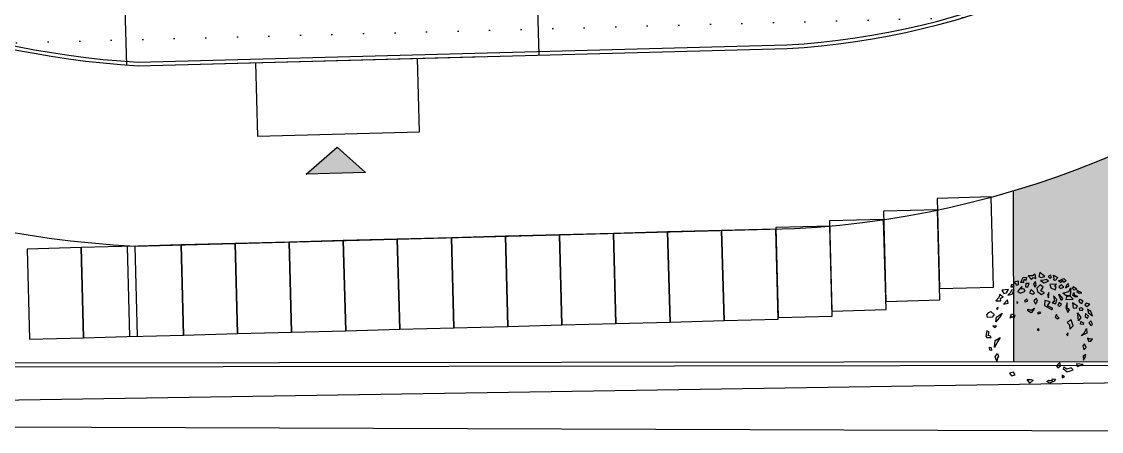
# Model space of a CAD drawing. Header units: inches. Extents: x 625 to 2719, y 1 to 1360.
# Drawn here: x 2124.4 to 2184.3, y 599.6 to 622.3 of the extents above; entities that cross this region are included whole.
import ezdxf

# ---------------------------------------------------------------- set-up
doc = ezdxf.new("R2010")
doc.units = ezdxf.units.IN
doc.header["$MEASUREMENT"] = 0
doc.layers.add('CAY', color=94, linetype='Continuous')
doc.layers.add('DIENHOA', color=3, linetype='Continuous')

# ---------------------------------------------------------------- blocks, each defined once
blk = doc.blocks.new('dsvc')
for p, q in [((4564.088411144903, 799.7828289989286), (4564.088411144903, 784.9097140257247)), ((4586.975876579007, 799.5469798639685), (4586.975876579007, 784.846982968293)), ((4564.736272844151, 784.8469829682931), (4583.975876579007, 784.846982968293))]:
    blk.add_line(p, q)
for points in [[(4641.563560923549, 821.1244691342722), (4632.396675548032, 833.3469829682922), (4582.946675548043, 833.3469829682924), (4582.946675548043, 873.3969829682926), (4554.488376579008, 873.3969829682926, 0.2052836611395902), (4520.366322730062, 837.2506225120007), (4520.366322730062, 821.0141899317255, 0.3059058284379931), (4564.736272844151, 784.8469829682931), (4600.749729489638, 784.8469829682931, 0.362832124110759)], [(4641.353352653367, 821.0714134945156), (4632.296675548033, 833.1469829682919), (4582.746675548043, 833.1469829682924), (4582.746675548043, 873.1969829682926), (4554.529917585035, 873.1969829682926, 0.2049647565948617), (4520.566322730062, 837.2150608552091), (4520.566322730062, 821.0437479009029, 0.3056992143543159), (4564.745304358255, 785.0469829682932), (4600.746675548058, 785.0469829682932, 0.3622545628196203)]]:
    blk.add_lwpolyline(points, format="xyb", close=True)
blk = doc.blocks.new('Cay01-mb')
at = {"layer": 'DIENHOA'}
for p, q in [((-139.6021761070849, 1457.920704871343), (-257.5963444870849, 1457.920704871343)), ((-257.5963444870849, 1457.920704871343), (-164.8864918070849, 1360.676296871337)), ((-63.74867528708501, 1501.140836871338), (-139.6021761070849, 1457.920704871343)), ((-55.32049808708507, 1382.28610887134), (-63.74867528708501, 1501.140836871338)), ((56.92652151291486, 1540.493818871342), (28.9611723129151, 1436.31114687134)), ((189.0960311129149, 1425.505986871336), (56.92652151291486, 1540.493818871342)), ((340.802865112915, 1457.920704871343), (281.806031112915, 1425.505986871336)), ((366.087549112915, 1403.896174871341), (340.802865112915, 1457.920704871343)), ((425.0846371129151, 1457.920704871343), (534.650585112915, 1393.091014871337)), ((433.5126111129152, 1371.481456871334), (425.0846371129151, 1457.920704871343)), ((-705.0497548870849, 1241.705744871339), (-723.8465168870849, 1177.068332871342)), ((-723.8465168870849, 1177.068332871342), (-663.487226887085, 1176.305062871339)), ((-648.9696028870849, 1221.383458871336), (-705.0497548870849, 1241.705744871339)), ((-663.487226887085, 1176.305062871339), (-648.9696028870849, 1221.383458871336)), ((-645.4537348870849, 1301.302018871334), (-522.137242887085, 1332.935432871338)), ((-578.371826887085, 1246.139568871338), (-645.4537348870849, 1301.302018871334)), ((-567.370324887085, 1211.299404871337), (-578.371826887085, 1246.139568871338)), ((-522.2921828870849, 1225.816774871339), (-567.370324887085, 1211.299404871337)), ((-429.6911488870851, 1180.89357287134), (-547.202724887085, 1048.101356871339)), ((-522.137242887085, 1332.935432871338), (-522.2921828870849, 1225.816774871339)), ((-449.095986887085, 1283.732330871338), (-385.9836416870849, 1423.247164871333)), ((-369.1775030870849, 1287.248198871333), (-449.095986887085, 1283.732330871338)), ((-427.247668887085, 1106.934614871338), (-429.6911488870851, 1180.89357287134)), ((-365.661431887085, 1367.167012871338), (-386.1384800870849, 1316.129014871338)), ((-386.1384800870849, 1316.129014871338), (-369.1775030870849, 1287.248198871333)), ((-385.9836416870849, 1423.247164871333), (-298.4248632870849, 1419.122712871336)), ((-321.5001790870849, 1334.924760871334), (-365.661431887085, 1367.167012871338)), ((-319.0573086870847, 1260.966564871334), (-334.492228287085, 1169.128800871338)), ((-334.492228287085, 1169.128800871338), (-274.133116087085, 1168.365530871335)), ((-298.4248632870849, 1419.122712871336), (-321.5001790870849, 1334.924760871334)), ((-231.4985048870849, 1256.842366871337), (-319.0573086870847, 1260.966564871334)), ((-274.133116087085, 1168.365530871335), (-231.4985048870849, 1256.842366871337)), ((-164.8864918070849, 1360.676296871337), (-122.7456362870848, 1414.701334871337)), ((-122.7456362870848, 1414.701334871337), (-55.32049808708507, 1382.28610887134)), ((-63.74867528708501, 1306.651766871335), (-114.317484487085, 1241.822076871336)), ((-114.317484487085, 1241.822076871336), (-80.60480108708498, 1155.382320871337)), ((-80.60480108708498, 1155.382320871337), (-46.89232088708513, 1198.602198871333)), ((-46.89232088708513, 1198.602198871333), (-63.74867528708501, 1306.651766871335)), ((62.67385571291516, 1209.407358871336), (-30.03599188708517, 1122.967602871337)), ((28.9611723129151, 1436.31114687134), (87.95815871291506, 1403.896174871341)), ((138.5274251129151, 1144.577668871338), (62.67385571291516, 1209.407358871336)), ((163.8116011129152, 1328.261324871339), (71.1018297129151, 1328.261324871339)), ((71.1018297129151, 1328.261324871339), (163.8116011129152, 1263.431888871339)), ((87.95815871291506, 1403.896174871341), (189.0960311129149, 1425.505986871336)), ((231.2371711129151, 1349.871644871339), (163.8116011129152, 1328.261324871339)), ((163.8116011129152, 1263.431888871339), (281.806031112915, 1306.651766871335)), ((281.806031112915, 1306.651766871335), (231.2371711129151, 1349.871644871339)), ((281.806031112915, 1425.505986871336), (323.9466631129151, 1382.28610887134)), ((492.5099531129149, 1220.212010871335), (315.5184351129149, 1209.407358871336)), ((315.5184351129149, 1209.407358871336), (340.802865112915, 1122.967602871337)), ((323.9466631129151, 1382.28610887134), (366.087549112915, 1403.896174871341)), ((416.6564091129153, 1339.066484871335), (433.5126111129152, 1371.481456871334)), ((458.7970411129149, 1317.45667287134), (416.6564091129153, 1339.066484871335)), ((441.940839112915, 1166.18748087134), (492.5099531129149, 1220.212010871335)), ((484.0817251129151, 1133.772762871333), (441.940839112915, 1166.18748087134)), ((534.650585112915, 1393.091014871337), (458.7970411129149, 1317.45667287134)), ((551.507041112915, 1306.651766871335), (694.7859011129149, 1360.676296871337)), ((610.504129112915, 1252.626728871335), (551.507041112915, 1306.651766871335)), ((627.3605851129146, 1198.602198871333), (551.507041112915, 1144.577668871338)), ((618.9323571129148, 1285.04195487134), (610.504129112915, 1252.626728871335)), ((669.5012171129151, 1306.651766871335), (618.9323571129148, 1285.04195487134)), ((686.357165112915, 1133.772762871333), (627.3605851129146, 1198.602198871333)), ((677.9294451129149, 1252.626728871335), (669.5012171129151, 1306.651766871335)), ((753.7829891129154, 1295.846606871339), (677.9294451129149, 1252.626728871335)), ((694.7859011129149, 1360.676296871337), (753.7829891129154, 1295.846606871339)), ((762.2107091129146, 1187.797038871337), (728.4985591129152, 1112.16244287134)), ((728.4985591129152, 1112.16244287134), (821.2083051129152, 1166.18748087134)), ((804.3515951129152, 1231.017170871339), (762.2107091129146, 1187.797038871337)), ((821.2083051129152, 1166.18748087134), (804.3515951129152, 1231.017170871339)), ((-1044.747322887085, 902.0081768713353), (-1128.182258887085, 818.5734948713362)), ((-1021.671930887085, 986.2058748713389), (-1044.747322887085, 902.0081768713353)), ((-931.6695708870849, 908.1227188713383), (-1021.671930887085, 986.2058748713389)), ((-1002.267092887085, 883.3668628713422), (-931.6695708870849, 908.1227188713383)), ((-993.8637568870848, 815.3667448713386), (-1002.267092887085, 883.3668628713422)), ((-789.401884887085, 1111.512456871336), (-964.1688708870848, 1099.362874871338)), ((-964.1688708870848, 1099.362874871338), (-910.274642887085, 1005.920084871337)), ((-910.274642887085, 1005.920084871337), (-845.636976887085, 1024.716338871338)), ((-845.636976887085, 1024.716338871338), (-789.401884887085, 1111.512456871336)), ((-738.5185728870848, 1024.87102487134), (-804.073940887085, 959.3151488713338)), ((-804.073940887085, 959.3151488713338), (-692.6769068870849, 979.029612871338)), ((-706.122142887085, 1087.828734871335), (-738.5185728870848, 1024.87102487134)), ((-639.8032508870847, 1093.024812871336), (-706.122142887085, 1087.828734871335)), ((-692.6769068870849, 979.029612871338), (-639.8032508870847, 1093.024812871336)), ((-547.202724887085, 1048.101356871339), (-468.201612887085, 1004.858110871333)), ((-468.201612887085, 1004.858110871333), (-346.566296087085, 1050.091446871338)), ((-374.528927487085, 1113.811918871339), (-427.247668887085, 1106.934614871338)), ((-346.566296087085, 1050.091446871338), (-374.528927487085, 1113.811918871339)), ((-181.742828427085, 1090.552630871338), (-232.3116350870851, 1004.113382871343)), ((-232.3116350870851, 1004.113382871343), (-139.6021761070849, 971.6981568713381)), ((-97.46115548708485, 1004.113382871343), (-181.742828427085, 1090.552630871338)), ((-139.6021761070849, 971.6981568713381), (-97.46115548708485, 1004.113382871343)), ((-30.03599188708517, 1122.967602871337), (-13.17984068708506, 1036.527846871337)), ((-13.17984068708506, 1036.527846871337), (87.95815871291506, 950.0883448713357)), ((71.1018297129151, 1047.332752871342), (138.5274251129151, 1144.577668871338)), ((172.239829112915, 993.3082228713392), (71.1018297129151, 1047.332752871342)), ((87.95815871291506, 950.0883448713357), (172.239829112915, 993.3082228713392)), ((281.806031112915, 1004.113382871343), (248.0933731129151, 928.4782788713419)), ((248.0933731129151, 928.4782788713419), (273.3778031129148, 863.648588871336)), ((273.3778031129148, 863.648588871336), (281.806031112915, 928.4782788713419)), ((281.806031112915, 928.4782788713419), (281.806031112915, 1004.113382871343)), ((340.802865112915, 1122.967602871337), (458.7970411129149, 1068.943072871334)), ((492.5099531129149, 809.6240588713408), (408.2281811129151, 906.8684668713395)), ((408.2281811129151, 906.8684668713395), (433.5126111129152, 766.4041808713373)), ((458.7970411129149, 1068.943072871334), (484.0817251129151, 1133.772762871333)), ((551.507041112915, 1144.577668871338), (593.6476731129151, 1101.357790871341)), ((551.507041112915, 950.0883448713357), (644.216787112915, 831.233870871336)), ((610.504129112915, 777.2093408713336), (551.507041112915, 950.0883448713357)), ((593.6476731129151, 1101.357790871341), (686.357165112915, 1133.772762871333)), ((652.6450151129147, 971.6981568713381), (821.2083051129152, 1014.918034871334)), ((745.3547611129152, 896.063306871336), (652.6450151129147, 971.6981568713381)), ((753.7829891129154, 874.4537488713395), (728.4985591129152, 798.8188988713373)), ((846.4924811129154, 906.8684668713395), (745.3547611129152, 896.063306871336)), ((846.4924811129154, 885.2584008713384), (753.7829891129154, 874.4537488713395)), ((821.2083051129152, 1014.918034871334), (871.7769111129151, 1112.16244287134)), ((871.7769111129151, 1112.16244287134), (846.4924811129154, 906.8684668713395)), ((930.7739991129151, 809.6240588713408), (846.4924811129154, 885.2584008713384)), ((939.2022271129154, 1133.772762871333), (913.9177971129152, 1090.552630871338)), ((913.9177971129152, 1090.552630871338), (947.6304551129151, 1058.137912871338)), ((956.0586831129149, 982.5033168713417), (913.9177971129152, 917.6736268713357)), ((913.9177971129152, 917.6736268713357), (972.9148851129148, 874.4537488713395)), ((1031.912227112915, 1068.943072871334), (939.2022271129154, 1133.772762871333)), ((947.6304551129151, 1058.137912871338), (1031.912227112915, 1068.943072871334)), ((972.9148851129148, 906.8684668713395), (956.0586831129149, 982.5033168713417)), ((1057.196657112915, 874.4537488713395), (972.9148851129148, 906.8684668713395)), ((972.9148851129148, 874.4537488713395), (1057.196657112915, 874.4537488713395)), ((1040.339947112915, 1036.527846871337), (1031.912227112915, 1004.113382871343)), ((1031.912227112915, 1004.113382871343), (1090.909315112915, 960.8929968713346)), ((1158.334377112915, 971.6981568713381), (1040.339947112915, 1036.527846871337)), ((1090.909315112915, 960.8929968713346), (1158.334377112915, 971.6981568713381)), ((-1128.182258887085, 818.5734948713362), (-993.8637568870848, 815.3667448713386)), ((-1075.127754887085, 636.7445468713413), (-1117.268640887085, 604.3295748713354)), ((-1117.268640887085, 604.3295748713354), (-1083.555728887085, 593.5246688713378)), ((-1083.555728887085, 593.5246688713378), (-1075.127754887085, 636.7445468713413)), ((-822.2829468870848, 831.233870871336), (-931.848894887085, 723.1843028713338)), ((-931.848894887085, 723.1843028713338), (-805.4267448870849, 744.7941148713362)), ((-805.4267448870849, 744.7941148713362), (-822.2829468870848, 831.233870871336)), ((-544.153708887085, 755.599020871341), (-569.438138887085, 788.0139928713397)), ((-569.438138887085, 788.0139928713397), (-569.438138887085, 733.98895487134)), ((-569.438138887085, 733.98895487134), (-544.153708887085, 755.599020871341)), ((-308.165153687085, 842.0387768713335), (-367.162317887085, 788.0139928713397)), ((-367.162317887085, 788.0139928713397), (-341.8778116870849, 766.4041808713373)), ((-341.8778116870849, 766.4041808713373), (-282.8808506870851, 788.0139928713397)), ((-282.8808506870851, 788.0139928713397), (-308.165153687085, 842.0387768713335)), ((-198.599154887085, 539.4998848713367), (-105.8893072870849, 593.5246688713378)), ((-105.8893072870849, 593.5246688713378), (-139.6021761070849, 539.4998848713367)), ((-46.89232088708513, 852.8439368713371), (-122.7456362870848, 788.0139928713397)), ((-122.7456362870848, 788.0139928713397), (-80.60480108708498, 701.5744908713386)), ((-80.60480108708498, 701.5744908713386), (-21.60781468708478, 777.2093408713336)), ((-21.60781468708478, 777.2093408713336), (-46.89232088708513, 852.8439368713371)), ((172.239829112915, 788.0139928713397), (163.8116011129152, 658.3546128713351)), ((163.8116011129152, 658.3546128713351), (340.802865112915, 550.3050448713329)), ((315.5184351129149, 755.599020871341), (172.239829112915, 788.0139928713397)), ((239.6651451129148, 647.5497068713375), (315.5184351129149, 755.599020871341)), ((382.9437511129154, 571.9148568713354), (239.6651451129148, 647.5497068713375)), ((433.5126111129152, 766.4041808713373), (366.087549112915, 723.1843028713338)), ((366.087549112915, 723.1843028713338), (458.7970411129149, 690.7693308713351)), ((458.7970411129149, 690.7693308713351), (492.5099531129149, 809.6240588713408)), ((551.507041112915, 723.1843028713338), (517.794383112915, 647.5497068713375)), ((517.794383112915, 647.5497068713375), (568.3632431129149, 625.9398948713351)), ((610.504129112915, 669.159264871334), (551.507041112915, 723.1843028713338)), ((568.3632431129149, 625.9398948713351), (610.504129112915, 669.159264871334)), ((644.216787112915, 831.233870871336), (610.504129112915, 777.2093408713336)), ((728.4985591129152, 798.8188988713373), (930.7739991129151, 809.6240588713408)), ((762.2107091129146, 712.3796508713349), (728.4985591129152, 593.5246688713378)), ((728.4985591129152, 593.5246688713378), (779.0671651129151, 453.0603828713356)), ((762.2107091129146, 571.9148568713354), (762.2107091129146, 712.3796508713349)), ((1040.339947112915, 615.1347348713389), (905.489569112915, 712.3796508713349)), ((905.489569112915, 712.3796508713349), (922.346025112915, 571.9148568713354)), ((998.199569112915, 561.1102048713365), (1040.339947112915, 615.1347348713389)), ((1082.481087112915, 766.4041808713373), (1116.193745112915, 798.8188988713373)), ((1090.909315112915, 723.1843028713338), (1082.481087112915, 766.4041808713373)), ((1141.477921112915, 679.9644248713375), (1090.909315112915, 723.1843028713338)), ((1116.193745112915, 798.8188988713373), (1183.619061112915, 755.599020871341)), ((1183.619061112915, 755.599020871341), (1141.477921112915, 679.9644248713375)), ((1267.900325112915, 690.7693308713351), (1234.187667112915, 647.5497068713375)), ((1234.187667112915, 647.5497068713375), (1284.757035112915, 604.3295748713354)), ((1369.038553112915, 658.3546128713351), (1267.900325112915, 690.7693308713351)), ((1284.757035112915, 604.3295748713354), (1369.038553112915, 658.3546128713351)), ((-1378.541422887085, 453.0603828713356), (-1327.972562887085, 507.0851668713367)), ((-1361.685220887085, 377.426040871338), (-1378.541422887085, 453.0603828713356)), ((-1243.691044887085, 388.2306928713369), (-1361.685220887085, 377.426040871338)), ((-1327.972562887085, 507.0851668713367), (-1268.975474887085, 539.4998848713367)), ((-1268.975474887085, 539.4998848713367), (-1184.693702887085, 453.0603828713356)), ((-1184.693702887085, 453.0603828713356), (-1243.691044887085, 388.2306928713369)), ((-1007.702438887085, 409.840758871338), (-1142.552816887085, 258.5713128713396)), ((-1142.552816887085, 258.5713128713396), (-1125.696614887085, 377.426040871338)), ((-1125.696614887085, 377.426040871338), (-973.989780887085, 485.475608871333)), ((-973.989780887085, 485.475608871333), (-1007.702438887085, 409.840758871338)), ((-763.2858588870849, 345.0108148713407), (-721.1449728870849, 463.8652888713405)), ((-704.288770887085, 377.426040871338), (-763.2858588870849, 345.0108148713407)), ((-721.1449728870849, 463.8652888713405), (-636.8634548870848, 420.6456648713356)), ((-662.1478848870847, 345.0108148713407), (-704.288770887085, 377.426040871338)), ((-636.8634548870848, 420.6456648713356), (-662.1478848870847, 345.0108148713407)), ((-282.8808506870851, 571.9148568713354), (-198.599154887085, 539.4998848713367)), ((-282.8808506870851, 528.6949788713391), (-282.8808506870851, 571.9148568713354)), ((-198.599154887085, 474.6704488713367), (-282.8808506870851, 528.6949788713391)), ((-139.6021761070849, 539.4998848713367), (-198.599154887085, 474.6704488713367)), ((-13.17984068708506, 485.475608871333), (20.53302051291507, 496.2802608713391)), ((-13.17984068708506, 431.4505708713332), (-13.17984068708506, 485.475608871333)), ((45.81752671291497, 453.0603828713356), (-13.17984068708506, 431.4505708713332)), ((20.53302051291507, 496.2802608713391), (45.81752671291497, 453.0603828713356)), ((340.802865112915, 550.3050448713329), (382.9437511129154, 571.9148568713354)), ((475.653751112915, 409.840758871338), (433.5126111129152, 345.0108148713407)), ((433.5126111129152, 345.0108148713407), (492.5099531129149, 290.9862848713383)), ((500.9381811129151, 355.8159748713369), (475.653751112915, 409.840758871338)), ((492.5099531129149, 290.9862848713383), (543.0788131129148, 312.5960968713334)), ((543.0788131129148, 312.5960968713334), (500.9381811129151, 355.8159748713369)), ((821.2083051129152, 528.6949788713391), (762.2107091129146, 571.9148568713354)), ((779.0671651129151, 453.0603828713356), (821.2083051129152, 528.6949788713391)), ((922.346025112915, 571.9148568713354), (998.199569112915, 561.1102048713365)), ((1048.768429112915, 312.5960968713334), (1031.912227112915, 442.2552228713394)), ((1031.912227112915, 442.2552228713394), (1116.193745112915, 312.5960968713334)), ((1057.196657112915, 226.1565948713396), (1048.768429112915, 312.5960968713334)), ((1116.193745112915, 312.5960968713334), (1057.196657112915, 226.1565948713396)), ((1133.049693112915, 571.9148568713354), (1082.481087112915, 550.3050448713329)), ((1082.481087112915, 550.3050448713329), (1090.909315112915, 507.0851668713367)), ((1090.909315112915, 507.0851668713367), (1158.334377112915, 496.2802608713391)), ((1183.619061112915, 539.4998848713367), (1133.049693112915, 571.9148568713354)), ((1158.334377112915, 496.2802608713391), (1183.619061112915, 539.4998848713367)), ((1242.615895112915, 420.6456648713356), (1234.187667112915, 334.2061628713345)), ((1234.187667112915, 334.2061628713345), (1293.185009112915, 290.9862848713383)), ((1326.897667112915, 345.0108148713407), (1242.615895112915, 420.6456648713356)), ((1293.185009112915, 290.9862848713383), (1326.897667112915, 345.0108148713407)), ((1385.894755112915, 463.8652888713405), (1301.612983112915, 528.6949788713391)), ((1301.612983112915, 528.6949788713391), (1326.897667112915, 431.4505708713332)), ((1326.897667112915, 431.4505708713332), (1428.035641112915, 345.0108148713407)), ((1428.035641112915, 345.0108148713407), (1385.894755112915, 463.8652888713405)), ((-1395.397878887085, 20.86241567133402), (-1420.682308887085, -119.6022767286631)), ((-1327.972562887085, -11.55227692866174), (-1395.397878887085, 20.86241567133402)), ((-1134.124842887085, 139.7168388713326), (-1226.834588887085, 150.5219988713361)), ((-1226.834588887085, 150.5219988713361), (-1184.693702887085, 107.3016128713425)), ((-1184.693702887085, 107.3016128713425), (-1134.124842887085, 139.7168388713326)), ((-13.17984068708506, 42.47194827134081), (-55.32049808708507, 20.86241567133402)), ((-55.32049808708507, 20.86241567133402), (-30.03599188708517, -0.7474979286635062)), ((-30.03599188708517, -0.7474979286635062), (3.67686931291496, 10.05725567133777)), ((3.67686931291496, 10.05725567133777), (-13.17984068708506, 42.47194827134081)), ((854.9207091129151, 258.5713128713396), (753.7829891129154, 193.741368871335)), ((753.7829891129154, 193.741368871335), (812.780077112915, 128.911932871335)), ((812.780077112915, 128.911932871335), (821.2083051129152, 10.05725567133777)), ((821.2083051129152, 10.05725567133777), (905.489569112915, 96.49693547133938)), ((905.489569112915, 96.49693547133938), (854.9207091129151, 258.5713128713396)), ((1107.765517112915, 139.7168388713326), (1116.193745112915, 204.5465288713385)), ((1175.191087112915, 128.911932871335), (1107.765517112915, 139.7168388713326)), ((1116.193745112915, 204.5465288713385), (1183.619061112915, 172.1315568713399)), ((1183.619061112915, 172.1315568713399), (1175.191087112915, 128.911932871335)), ((1208.903237112915, -87.1873809286626), (1259.472351112915, 20.86241567133402)), ((1259.472351112915, 20.86241567133402), (1267.900325112915, -108.7971167286596)), ((1385.894755112915, 215.3516888713348), (1326.897667112915, 161.326650871335)), ((1326.897667112915, 161.326650871335), (1377.466781112915, 96.49693547133938)), ((1377.466781112915, 96.49693547133938), (1419.607667112915, 128.911932871335)), ((1419.607667112915, 128.911932871335), (1385.894755112915, 215.3516888713348)), ((-1420.682308887085, -119.6022767286631), (-1395.397878887085, -152.016956628664)), ((-1395.397878887085, -152.016956628664), (-1277.403702887085, -152.016956628664)), ((-1361.685220887085, -97.99215992866084), (-1327.972562887085, -11.55227692866174)), ((-1294.259904887085, -119.6022767286631), (-1361.685220887085, -97.99215992866084)), ((-1277.403702887085, -152.016956628664), (-1294.259904887085, -119.6022767286631)), ((-1201.550158887085, -422.1408131286589), (-1176.265728887085, -238.456445928663)), ((-1117.268640887085, -270.8713163286666), (-1201.550158887085, -422.1408131286589)), ((-1176.265728887085, -238.456445928663), (-1041.415096887085, -162.8219108886624)), ((-1041.415096887085, -162.8219108886624), (-1117.268640887085, -270.8713163286666)), ((770.6389371129148, -87.1873809286626), (728.4985591129152, -130.4070354086653)), ((728.4985591129152, -130.4070354086653), (762.2107091129146, -162.8219108886624)), ((762.2107091129146, -162.8219108886624), (770.6389371129148, -87.1873809286626)), ((1116.193745112915, -173.6266797286662), (1208.903237112915, -87.1873809286626)), ((1267.900325112915, -108.7971167286596), (1116.193745112915, -173.6266797286662)), ((1352.182097112915, -270.8713163286666), (1284.757035112915, -238.456445928663)), ((1284.757035112915, -238.456445928663), (1301.612983112915, -324.8961257286646)), ((1411.179439112915, -260.0665627286653), (1352.182097112915, -270.8713163286666)), ((1369.038553112915, -324.8961257286646), (1411.179439112915, -260.0665627286653)), ((-1327.972562887085, -486.9705031286649), (-1336.400790887085, -411.3359071286613)), ((-1336.400790887085, -411.3359071286613), (-1285.831676887085, -422.1408131286589)), ((-1277.403702887085, -497.7754091286624), (-1327.972562887085, -486.9705031286649)), ((-1285.831676887085, -422.1408131286589), (-1277.403702887085, -497.7754091286624)), ((1200.475517112915, -389.7258919286687), (1149.906149112915, -443.75087912866)), ((1149.906149112915, -443.75087912866), (1175.191087112915, -551.8001931286635)), ((1175.191087112915, -551.8001931286635), (1234.187667112915, -486.9705031286649)), ((1234.187667112915, -486.9705031286649), (1200.475517112915, -389.7258919286687)), ((1301.612983112915, -324.8961257286646), (1369.038553112915, -324.8961257286646)), ((-1184.693702887085, -670.6544131286646), (-1125.696614887085, -584.2151651286622)), ((-1150.981298887085, -789.509141128663), (-1184.693702887085, -670.6544131286646)), ((-1125.696614887085, -703.0693851286633), (-1150.981298887085, -789.509141128663)), ((-1125.696614887085, -584.2151651286622), (-1100.412184887085, -659.8497611286584)), ((-1100.412184887085, -659.8497611286584), (-1125.696614887085, -703.0693851286633)), ((1225.759693112915, -670.6544131286646), (1149.906149112915, -713.8745451286595)), ((1149.906149112915, -713.8745451286595), (1158.334377112915, -821.923859128663)), ((1158.334377112915, -821.923859128663), (1200.475517112915, -757.094423128663)), ((1200.475517112915, -757.094423128663), (1225.759693112915, -670.6544131286646)), ((-712.7167448870849, -1092.04803312866), (-822.2829468870848, -1113.657845128662)), ((-822.2829468870848, -1113.657845128662), (-763.2858588870849, -1189.292441128659)), ((-670.5761128870851, -1167.682375128665), (-712.7167448870849, -1092.04803312866)), ((526.2223571129152, -865.1437371286665), (433.5126111129152, -951.583493128659)), ((433.5126111129152, -951.583493128659), (467.2255231129147, -1005.60827712866)), ((467.2255231129147, -1005.60827712866), (543.0788131129148, -962.3883991286639)), ((543.0788131129148, -962.3883991286639), (526.2223571129152, -865.1437371286665)), ((627.3605851129146, -994.8033711286625), (610.504129112915, -1027.218089128663)), ((610.504129112915, -1027.218089128663), (711.6421031129148, -1124.46275112866)), ((711.6421031129148, -1048.828155128664), (627.3605851129146, -994.8033711286625)), ((821.2083051129152, -1016.413183128665), (711.6421031129148, -1048.828155128664)), ((711.6421031129148, -1124.46275112866), (880.2051391129153, -1070.43771312866)), ((880.2051391129153, -1070.43771312866), (821.2083051129152, -1016.413183128665)), ((1149.906149112915, -940.7785871286615), (972.9148851129148, -919.1685211286676)), ((972.9148851129148, -919.1685211286676), (989.7713411129148, -983.9982111286663)), ((989.7713411129148, -983.9982111286663), (1149.906149112915, -940.7785871286615)), ((-763.2858588870849, -1189.292441128659), (-670.5761128870851, -1167.682375128665)), ((-282.8808506870851, -1394.586417128667), (-350.3059888870851, -1297.342009128661)), ((-350.3059888870851, -1297.342009128661), (-257.5963444870849, -1297.342009128661)), ((-198.599154887085, -1318.951821128663), (-282.8808506870851, -1394.586417128667)), ((-257.5963444870849, -1297.342009128661), (-198.599154887085, -1318.951821128663)), ((163.8116011129152, -1362.171699128659), (214.3804611129151, -1329.756981128667)), ((248.0933731129151, -1416.196229128662), (163.8116011129152, -1362.171699128659)), ((214.3804611129151, -1329.756981128667), (231.2371711129151, -1340.561887128664)), ((231.2371711129151, -1340.561887128664), (315.5184351129149, -1340.561887128664)), ((366.087549112915, -1362.171699128659), (248.0933731129151, -1416.196229128662)), ((315.5184351129149, -1340.561887128664), (315.5184351129149, -1297.342009128661)), ((315.5184351129149, -1297.342009128661), (399.8002071129149, -1308.146915128658)), ((399.8002071129149, -1308.146915128658), (366.087549112915, -1362.171699128659)), ((576.7914711129151, -1210.902253128661), (576.7914711129151, -1275.731943128667)), ((644.216787112915, -1254.122131128664), (576.7914711129151, -1210.902253128661)), ((576.7914711129151, -1275.731943128667), (644.216787112915, -1254.122131128664))]:
    blk.add_line(p, q, dxfattribs=at)
blk = doc.blocks.new('GRFV')
h = blk.add_hatch(color=1)
h.dxf.hatch_style = 1
h.paths.add_polyline_path([(5019.362139389501, 735.866852150888), (5022.855205895779, 732.9670469308512), (5025.954647847313, 735.866852150888)])
for p, q in [((5019.362139389501, 735.866852150888), (5022.855205895779, 732.9670469308512)), ((5025.954647847313, 735.866852150888), (5019.362139389501, 735.866852150888)), ((5022.855205895779, 732.9670469308512), (5025.954647847313, 735.866852150888))]:
    blk.add_line(p, q)

msp = doc.modelspace()

# ---------------------------------------------------------------- hatches: boundary and pattern name
at = {"transparency": 33554541}
h = msp.add_hatch(color=3, dxfattribs=at)
h.dxf.hatch_style = 1
h.set_gradient(color1=(244, 238, 81), color2=(0, 255, 0), name='INVSPHERICAL')
edge = h.paths.add_edge_path()
edge.add_line((2231.978925475586, 719.9735976791484), (2206.595860047151, 721.7584469454035))
edge.add_spline(control_points=[(2206.595860047151, 721.7584469454034), (2206.598582097768, 720.634363678826), (2206.603392685437, 719.5174621297152), (2206.647585449368, 714.1736713493196), (2206.747394271706, 710.048600542295), (2207.118237286918, 704.6940303311221), (2207.232316602768, 703.3528599202019), (2207.586639739349, 699.9514262463589), (2207.876396248976, 697.7910315163405), (2208.310389026408, 694.5926020464203), (2208.44012474784, 693.6407508021782), (2208.567571776296, 692.6708312141708)], knot_values=[3.0873537385946, 3.0873537385946, 3.0873537385946, 3.0873537385946, 6.486129038307347, 6.486129038307347, 19.45838711492204, 19.45838711492204, 23.85592732688746, 23.85592732688746, 30.7360058866758, 30.7360058866758, 33.57628425592564, 33.57628425592564, 33.57628425592564, 33.57628425592564], degree=3, periodic=0)
edge.add_spline(control_points=[(2208.567571776294, 692.6708312141704), (2208.884993847215, 691.8214314401265), (2209.20224754381, 690.9728664804777), (2210.423951501129, 687.7101070046865), (2211.33125212425, 685.2974619860919), (2212.497020484933, 682.2363072439276), (2212.740111769534, 681.6000506600146), (2213.120610587488, 680.6079025958704), (2213.256702908554, 680.2537911726968), (2213.531362448448, 679.5406957534553), (2213.672531142758, 679.1748362390309), (2214.103905603422, 678.0493606219152), (2214.40209996191, 677.2619908199845), (2215.209646610875, 675.0212369338979), (2215.719815136635, 673.4931291747498), (2216.595223423097, 670.1697745627324), (2216.961075325457, 668.3711474265727), (2217.220459471227, 665.6765111627979), (2217.265597672514, 664.9016810427522), (2217.280350516734, 663.7820911933528), (2217.278505509532, 663.4523487895601), (2217.264245163404, 662.8169381446837), (2217.251989198937, 662.5075265505352), (2217.203700469674, 661.6041353316377), (2217.156284031151, 661.0350130332351), (2217.033600634471, 659.816284656768), (2216.954386507833, 659.1863506054599), (2216.834992611131, 658.2863638901011), (2216.793070961551, 657.9811162886558), (2216.717154808691, 657.4270730459207), (2216.682784215488, 657.1756822781218), (2216.650227642475, 656.9302536432824), (2216.649237044649, 656.9227775567822), (2216.648247418283, 656.9153005838863)], knot_values=[1.161344606445147, 1.161344606445147, 1.161344606445147, 1.161344606445147, 3.9068626206525, 3.9068626206525, 11.7205878619575, 11.7205878619575, 13.76710520012647, 13.76710520012647, 14.90591122200719, 14.90591122200719, 16.04471724388791, 16.04471724388791, 18.32232928764935, 18.32232928764935, 22.22209849475573, 22.22209849475573, 26.12186770186212, 26.12186770186212, 27.63664645237425, 27.63664645237425, 28.25953392082864, 28.25953392082864, 28.88242138928303, 28.88242138928303, 30.12819632619182, 30.12819632619182, 31.7107820479247, 31.7107820479247, 32.58769823297128, 32.58769823297128, 33.38903136814992, 33.38903136814992, 33.41421037332471, 33.41421037332471, 33.41421037332471, 33.41421037332471], degree=3, periodic=0)
edge.add_arc((2164.463413188417, 663.3340766270733), 52.57810960362875, 286.5579277290367, 352.9877950843043, ccw=False)
edge.add_line((2179.447364434129, 612.9362709748693), (2179.459750885898, 603.4387509755053))
edge.add_line((2179.459750885898, 603.4387509755053), (2189.765565526586, 603.452191586949))
edge.add_line((2189.765565526586, 603.452191586949), (2256.450561347502, 636.1286578786468))
edge.add_line((2256.450561347502, 636.1286578786468), (2253.651260805028, 720.5516111803056))
edge.add_line((2253.651260805028, 720.5516111803056), (2231.978925475586, 719.9735976791483))
h = msp.add_hatch()
h.set_pattern_fill('DOTS', color=256, scale=28, angle=1.527748834508687)
h.set_pattern_definition([(1.527748834508687, (-2803.896580673741, -131.7625693888893), (0.828032060144621, 1.772706379345619), [0, -1.75])])
edge = h.paths.add_edge_path()
edge.add_line((2197.238715521551, 670.1520198953746), (2147.806293512091, 668.8336291044407))
edge.add_line((2147.806293512091, 668.8336291044407), (2146.738516946329, 708.8693925317268))
edge.add_line((2146.738516946329, 708.8693925317268), (2118.29033404827, 708.1106633247211))
edge.add_arc((2144.928392993915, 650.9237686014797), 63.08666350726369, 114.9764358403929, 161.3793257258887)
edge.add_line((2085.144110854345, 671.0674207414235), (2085.576991808672, 654.8367597255188))
edge.add_arc((2134.141920941088, 670.9215297588153), 51.15928233136754, 198.3249402531531, 266.3616479076968)
edge.add_line((2130.89542681723, 619.8653602534133), (2153.127125040583, 620.4582922808767))
edge.add_line((2153.127125040583, 620.4582922808768), (2152.735207132919, 635.1530637689442))
edge.add_line((2152.735207132919, 635.1530637689441), (2157.435370037016, 635.2784197850314))
edge.add_line((2157.435370037016, 635.2784197850315), (2157.158094641294, 645.6747260004572))
edge.add_line((2157.158094641294, 645.6747260004572), (2156.958165735291, 645.6693937829003))
edge.add_line((2156.958165735291, 645.6693937829003), (2150.657739087388, 645.6013933828615))
edge.add_line((2150.657739087388, 645.6013933828615), (2150.660405196167, 645.5014289298591))
edge.add_line((2150.660405196166, 645.5014289298591), (2150.060618478155, 645.4854322771886))
edge.add_line((2150.060618478155, 645.4854322771886), (2149.727354880852, 657.9809889024341))
edge.add_line((2149.727354880851, 657.9809889024341), (2149.97533808961, 657.9876027555581))
edge.add_line((2149.97533808961, 657.9876027555581), (2149.868693738472, 661.9861808756366))
edge.add_line((2149.868693738472, 661.9861808756366), (2150.220497247725, 661.9955636751835))
edge.add_line((2150.220497247725, 661.9955636751835), (2150.215165030168, 662.1954925811874))
edge.add_line((2150.215165030168, 662.1954925811874), (2150.814951748181, 662.2114892338581))
edge.add_line((2150.814951748181, 662.211489233858), (2150.820283965737, 662.0115603278542))
edge.add_line((2150.820283965737, 662.0115603278542), (2152.719608572774, 662.0622163946445))
edge.add_line((2152.719608572774, 662.0622163946445), (2152.674284723541, 663.7616120956774))
edge.add_line((2152.674284723541, 663.7616120956774), (2160.871369869702, 663.9802330155088))
edge.add_line((2160.871369869702, 663.9802330155088), (2160.916693718935, 662.2808373144759))
edge.add_line((2160.916693718935, 662.2808373144758), (2162.816018325973, 662.331493381266))
edge.add_line((2162.816018325973, 662.331493381266), (2162.810686108416, 662.5314222872697))
edge.add_line((2162.810686108416, 662.5314222872698), (2163.410472826428, 662.5474189399405))
edge.add_line((2163.410472826428, 662.5474189399404), (2163.415805043985, 662.3474900339367))
edge.add_line((2163.415805043985, 662.3474900339367), (2163.767608553238, 662.3568728334833))
edge.add_line((2163.767608553238, 662.3568728334832), (2163.874252904375, 658.3582947134042))
edge.add_line((2163.874252904375, 658.3582947134042), (2163.522449395122, 658.3489119138576))
edge.add_line((2163.522449395122, 658.3489119138577), (2163.527781612679, 658.148983007854))
edge.add_line((2163.527781612679, 658.148983007854), (2163.077941574169, 658.136985518351))
edge.add_line((2163.077941574169, 658.1369855183509), (2163.187252034085, 654.0384429452703))
edge.add_line((2163.187252034085, 654.0384429452704), (2163.637092072595, 654.0504404347736))
edge.add_line((2163.637092072595, 654.0504404347736), (2163.647756507708, 653.6505826227657))
edge.add_line((2163.647756507708, 653.6505826227656), (2163.2478986957, 653.6399181876518))
edge.add_line((2163.2478986957, 653.6399181876519), (2163.269227565928, 652.840202563636))
edge.add_line((2163.269227565928, 652.840202563636), (2167.267805686007, 652.9468469147733))
edge.add_line((2167.267805686007, 652.9468469147732), (2167.24647681578, 653.7465625387891))
edge.add_line((2167.24647681578, 653.7465625387891), (2166.846619003771, 653.7358981036754))
edge.add_line((2166.846619003771, 653.7358981036754), (2166.835954568657, 654.135755915683))
edge.add_line((2166.835954568657, 654.1357559156831), (2167.285794607166, 654.1477534051861))
edge.add_line((2167.285794607166, 654.1477534051861), (2167.17648414725, 658.2462959782667))
edge.add_line((2167.17648414725, 658.2462959782666), (2167.12650192075, 658.2449629238774))
edge.add_line((2167.12650192075, 658.2449629238774), (2167.121169703194, 658.4448918298812))
edge.add_line((2167.121169703193, 658.4448918298813), (2166.369508381932, 658.424844595221))
edge.add_line((2166.369508381932, 658.4248445952209), (2166.262864030795, 662.4234227152994))
edge.add_line((2166.262864030795, 662.4234227152994), (2166.614667540048, 662.432805514846))
edge.add_line((2166.614667540048, 662.432805514846), (2166.60933532249, 662.6327344208499))
edge.add_line((2166.60933532249, 662.6327344208499), (2167.209122040503, 662.6487310735206))
edge.add_line((2167.209122040503, 662.6487310735206), (2169.113778865097, 662.499458234307))
edge.add_line((2169.113778865097, 662.499458234307), (2169.068455015863, 664.1988539353401))
edge.add_line((2169.068455015863, 664.1988539353401), (2177.265540162024, 664.4174748551715))
edge.add_line((2177.265540162024, 664.4174748551716), (2177.310864011257, 662.7180791541382))
edge.add_line((2177.310864011257, 662.7180791541382), (2179.210188618294, 662.7687352209284))
edge.add_line((2179.210188618295, 662.7687352209283), (2179.204856400738, 662.9686641269323))
edge.add_line((2179.204856400737, 662.9686641269323), (2179.804643118749, 662.9846607796029))
edge.add_line((2179.804643118749, 662.9846607796029), (2179.809975336306, 662.7847318735992))
edge.add_line((2179.809975336307, 662.7847318735992), (2180.16177884556, 662.7941146731456))
edge.add_line((2180.16177884556, 662.7941146731455), (2180.268423196697, 658.795536553067))
edge.add_line((2180.268423196697, 658.795536553067), (2180.516406405456, 658.8021504061912))
edge.add_line((2180.516406405456, 658.8021504061912), (2180.84967000276, 646.3065937809453))
edge.add_line((2180.84967000276, 646.3065937809453), (2180.249883284748, 646.2905971282746))
edge.add_line((2180.249883284748, 646.2905971282746), (2178.081320694259, 646.3327958910774))
edge.add_line((2178.081320694259, 646.3327958910774), (2173.949456636846, 646.2225967282355))
edge.add_line((2173.949456636846, 646.2225967282355), (2173.952122745625, 646.1226322752334))
edge.add_line((2173.952122745625, 646.1226322752335), (2173.75219383962, 646.1173000576766))
edge.add_line((2173.75219383962, 646.1173000576766), (2173.826844885416, 643.3182953736228))
edge.add_line((2173.826844885416, 643.3182953736228), (2174.026773791421, 643.3236275911797))
edge.add_line((2174.026773791421, 643.3236275911797), (2176.194282291815, 643.2814007151953))
edge.add_line((2176.194282291815, 643.2814007151953), (2180.327200439322, 643.391627991219))
edge.add_line((2180.327200439322, 643.391627991219), (2180.326128171027, 643.4916349528525))
edge.add_line((2180.326128171027, 643.4916349528525), (2180.924321048556, 643.5075890968915))
edge.add_line((2180.924321048556, 643.5075890968915), (2181.25758464586, 631.012032471646))
edge.add_line((2181.25758464586, 631.012032471646), (2181.009601437101, 631.0054186185215))
edge.add_line((2181.009601437101, 631.0054186185215), (2181.116245788238, 627.006840498443))
edge.add_line((2181.116245788238, 627.006840498443), (2180.764442278985, 626.9974576988961))
edge.add_line((2180.764442278985, 626.9974576988961), (2180.769774496541, 626.7975287928926))
edge.add_line((2180.769774496541, 626.7975287928926), (2180.16998777853, 626.7815321402221))
edge.add_line((2180.16998777853, 626.781532140222), (2180.164655560973, 626.9814610462257))
edge.add_line((2180.164655560973, 626.9814610462258), (2178.265330953936, 626.9308049794356))
edge.add_line((2178.265330953936, 626.9308049794356), (2178.310654803169, 625.2314092784022))
edge.add_line((2178.310654803169, 625.2314092784022), (2170.113569657009, 625.0127883585709))
edge.add_line((2170.113569657009, 625.0127883585708), (2170.068245807774, 626.7121840596042))
edge.add_line((2170.068245807774, 626.7121840596042), (2168.168921200738, 626.6615279928137))
edge.add_line((2168.168921200737, 626.6615279928138), (2168.174253418294, 626.4615990868103))
edge.add_line((2168.174253418294, 626.4615990868103), (2167.574466700283, 626.4456024341396))
edge.add_line((2167.574466700283, 626.4456024341395), (2167.217330973474, 626.6361485405969))
edge.add_line((2167.217330973473, 626.6361485405969), (2167.110686622336, 630.6347266606754))
edge.add_line((2167.110686622336, 630.6347266606754), (2167.862347943597, 630.6547738953357))
edge.add_line((2167.862347943597, 630.6547738953357), (2167.747705266124, 634.9532453744202))
edge.add_line((2167.747705266124, 634.9532453744202), (2167.347847454116, 634.9425809393065))
edge.add_line((2167.347847454116, 634.9425809393065), (2167.331850801445, 635.5423676573182))
edge.add_line((2167.331850801446, 635.5423676573182), (2165.332561741408, 635.4890454817496))
edge.add_line((2165.332561741408, 635.4890454817496), (2165.452536636437, 630.9906450966618))
edge.add_line((2165.452536636437, 630.9906450966618), (2162.453599177927, 630.9106617301351))
edge.add_line((2162.453599177927, 630.910661730135), (2162.413607546251, 632.4101285251639))
edge.add_line((2162.413607546251, 632.4101285251639), (2157.515353217604, 632.2794892981946))
edge.add_line((2157.515353217604, 632.2794892981946), (2157.435370037015, 635.2784197850315))
edge.add_line((2157.435370037016, 635.2784197850315), (2152.735207132919, 635.1530637689442))
edge.add_line((2152.735207132919, 635.1530637689441), (2153.127125040583, 620.4582922808767))
edge.add_line((2153.127125040583, 620.4582922808768), (2166.89608175999, 620.8255181824553))
edge.add_arc((2164.463413188417, 663.3340766270732), 42.57810960362861, 273.2753352868673, 352.2028457683927)
edge.add_spline(control_points=[(2206.647870284863, 657.5576593207599), (2206.674393674907, 657.7644487366967), (2206.700917064954, 657.9712381526633), (2206.728207858784, 658.1782499338719)], knot_values=[33.46406965758542, 33.46406965758542, 33.46406965758542, 33.46406965758542, 34.0898386523363, 34.08983865242622, 34.08983865242622, 34.08983865242622], degree=3, periodic=0)
edge.add_line((2206.72773108686, 658.1788515210251), (2197.238715521551, 670.1520198953745))
h.paths.add_polyline_path([(2138.169654622186, 665.400974197324), (2139.493609220305, 665.1965570595221), (2139.675510548102, 665.2014084713217), (2139.61152393742, 667.6005553433688), (2139.596860339138, 668.1503598348796), (2139.446913659636, 668.1463606717119), (2139.350933743612, 671.7450809797828), (2139.254953827589, 675.3438012878535), (2139.464793756346, 675.3493978380204), (2139.594558629062, 675.7382307246395), (2139.590165814815, 675.9029371600888), (2139.369246860373, 675.89704512601), (2139.531245474026, 678.1121267045002), (2139.526179204132, 678.302084032136), (2139.326250298127, 678.2967518145791), (2139.331582515684, 678.0968229085752), (2137.832115720655, 678.0568312768984), (2137.766796055584, 680.5059603754463), (2138.06668941459, 680.5139587017817), (2138.064023305812, 680.6139231547844), (2139.063667835831, 680.6405842425685), (2138.887198029466, 687.2572338734616), (2138.075351345292, 687.3166077758103), (2137.585500658651, 687.3035431795809), (2137.520180993579, 689.7526722781281), (2139.01964778861, 689.7926639098046), (2138.960993395483, 691.9918818758479), (2138.946329797202, 692.5416863673586), (2138.796383117698, 692.5376872041909), (2138.700403201676, 696.1364075122617), (2138.604423285653, 699.7351278203323), (2138.709805228152, 700.1665262211244), (2138.880714932089, 702.5034532369785), (2138.875648662195, 702.6934105646145), (2138.67571975619, 702.6880783470576), (2138.681051973747, 702.4881494410536), (2137.181585178719, 702.4481578093771), (2137.116265513647, 704.8972869079248), (2137.416158872653, 704.9052852342602), (2137.413492763875, 705.0052496872629), (2138.413137293895, 705.031910775047), (2138.327821812984, 708.2307732711099), (2130.595591876219, 708.0245503039232), (2130.651580160566, 705.9252967908818), (2128.087471438128, 705.8569105538897), (2128.22077687705, 700.8586879037916), (2126.521381176018, 700.8133640545584), (2123.52244758596, 700.7333807912055), (2122.222909696934, 700.6987213770858), (2122.302892960287, 697.6997877870274), (2118.304314840206, 697.5931434358902), (2118.437888949188, 692.5848471324381), (2120.437178009227, 692.6381693080067), (2120.620158920585, 685.7773889596169), (2118.221012048539, 685.7134023489346), (2118.085752425131, 690.7848961966437), (2114.586996570063, 690.6915823893985), (2114.533674394494, 692.6908714494377), (2106.036695889327, 692.4642522032711), (2106.138008022907, 688.6656029891966), (2107.337581458931, 688.6975962945378), (2107.437560538122, 684.9489293069639), (2106.237987102098, 684.9169360016227), (2106.40461890075, 678.6691576890003), (2113.402130610888, 678.8557853034905), (2113.514107179582, 674.6572782774072), (2106.516595469444, 674.4706506629169), (2106.683227268096, 668.2228723502946), (2107.88280070412, 668.2548656556357), (2107.982779783312, 664.5061986680619), (2106.783206347288, 664.4742053627207), (2106.991162832005, 656.6769780285676), (2108.190736268029, 656.7089713339088), (2108.290715347221, 652.9603043463351), (2107.091141911196, 652.9283110409938), (2107.257773709848, 646.6805327283714), (2114.255285419987, 646.8671603428617), (2114.367261988681, 642.6686533167783), (2107.369750278542, 642.4820257022881), (2107.536382077194, 636.2342473896656), (2108.735955513218, 636.2662406950068), (2108.83593459241, 632.517573707433), (2107.636361156386, 632.4855804020917), (2107.737673289966, 628.6869311880173), (2116.234651795134, 628.913550434184), (2116.181329619565, 630.9128394942232), (2119.680085474633, 631.0061533014683), (2119.657046211388, 631.8699992805032), (2125.321485900061, 632.0210731065017), (2125.372141986642, 630.1217477573912), (2127.971218085135, 630.1910665941767), (2127.844955236997, 634.9252307253258), (2132.341922378469, 635.0451673949334), (2140.274081221238, 635.2567225796772), (2140.188765740328, 638.4555850757399), (2139.189121210308, 638.4289239879561), (2139.183788992751, 638.6288528939597), (2138.883895633745, 638.6208545676244), (2138.820185164122, 641.009647664845), (2140.144139762243, 640.805230527043), (2140.326041090039, 640.8100819388427), (2140.262054479355, 643.2092288108894), (2140.247390881074, 643.7590333024006), (2140.097444201573, 643.755034139233), (2140.001464285549, 647.3537544473033), (2139.991873090148, 647.3534986446706), (2140.060638361311, 650.7612282750875), (2140.040767450747, 651.506278410053), (2139.982113057621, 653.7054963760961), (2138.482646262592, 653.6655047444194), (2138.417326597521, 656.1146338429674), (2138.717219956526, 656.1226321693026), (2138.714553847748, 656.2225966223052), (2139.714198377767, 656.2492577100893), (2139.538235198392, 662.8469116082194), (2138.538590668371, 662.8202505204351), (2138.533258450814, 663.0201794264391), (2138.233365091808, 663.0121811001038)], flags=0)
h.paths.add_polyline_path([(2119.862307334949, 631.675402592056), (2119.885346598194, 630.8115566130211), (2116.386590743125, 630.7182428057761), (2116.439912918694, 628.7189537457368), (2107.543076601519, 628.4816700644565), (2107.431100032825, 632.6801770905389), (2108.630673468849, 632.7121703958801), (2108.541358824772, 636.060979571446), (2107.341785388747, 636.0289862661048), (2107.164489154982, 642.6766223907351), (2114.16200086512, 642.8632500052254), (2114.060688731539, 646.6618992193008), (2107.063177021401, 646.4752716048106), (2106.885880787635, 653.122907729441), (2108.08545422366, 653.1549010347821), (2107.996139579583, 656.503710210348), (2106.796566143558, 656.4717169050068), (2106.577945223728, 664.6688020511679), (2107.777518659751, 664.7007953565089), (2107.688204015673, 668.0496045320749), (2106.488630579649, 668.0176112267337), (2106.311334345884, 674.6652473513641), (2113.308846056022, 674.8518749658542), (2113.207533922442, 678.6505241799298), (2106.210022212303, 678.4638965654394), (2106.032725978538, 685.1115326900699), (2107.232299414562, 685.1435259954111), (2107.142984770484, 688.492335170977), (2105.94341133446, 688.4603418656358), (2105.831434765767, 692.6588488917182), (2114.728271082941, 692.8961325729986), (2114.78159325851, 690.8968435129593), (2118.280349113578, 690.9901573202045), (2118.415608736986, 685.9186634724954), (2120.414897797025, 685.971985648064), (2120.24258132078, 692.4329081844459), (2118.243292260741, 692.3795860088773), (2118.099053716645, 697.7877401243372), (2122.097631836726, 697.8943844754746), (2122.017648573373, 700.893318065533), (2123.517115368403, 700.9333096972094), (2126.516048958461, 701.0132929605624), (2128.015515753489, 701.0532845922388), (2127.882210314568, 706.0515072423369), (2130.446319037006, 706.1198934793289), (2130.390330752658, 708.2191469923703), (2138.522418501431, 708.4360343946707), (2138.523956913591, 708.3783523783829), (2146.446621913659, 708.5615008463857), (2147.514398479421, 668.5257374190995), (2197.096767168384, 669.8481273732012), (2206.415075252844, 658.0903564125144, -0.1060615055138069), (2200.57233418944, 641.3435246604133), (2197.156011052994, 643.4240861777404, 0.1336053632132614), (2202.736781173953, 662.7316001784054), (2197.096767168384, 669.8481273732012), (2147.514398479421, 668.5257374190995), (2146.446621913659, 708.5615008463857), (2138.523956913591, 708.3783523783829), (2138.618398417455, 704.8373140865999), (2137.618753887435, 704.8106529988158), (2137.621419996214, 704.710688545813), (2137.321526637208, 704.7026902194777), (2137.376181867166, 702.6534189329379), (2138.475790850187, 702.6827461295007), (2138.47045863263, 702.8826750355047), (2139.070245350642, 702.8986716881753), (2139.080909785755, 702.4988138761673), (2138.93430305532, 700.4941925985718), (2139.134231961324, 700.4995248161285), (2139.144896396438, 700.0996670041206), (2138.944967490435, 700.0943347865638), (2138.959631088715, 699.5445302950528), (2138.809684409213, 699.5405311318851), (2138.894999890123, 696.3416686358225), (2139.244875475629, 696.351000016547), (2139.255539910743, 695.9511422045391), (2138.905664325236, 695.9418108238146), (2138.990979806145, 692.7429483277517), (2139.140926485649, 692.7469474909194), (2139.15559008393, 692.1971429994087), (2139.355518989934, 692.2024752169655), (2139.366183425048, 691.8026174049576), (2139.166254519045, 691.7972851874008), (2139.219576694613, 689.7979961273619), (2139.419505600615, 689.8033283449187), (2139.430170035728, 689.4034705329108), (2138.830383317717, 689.3874738802402), (2138.82505110016, 689.5874027862437), (2137.72544211714, 689.558075589681), (2137.780097347098, 687.5088043031417), (2138.079990706102, 687.516802629477), (2139.082301344902, 687.4434992642585), (2139.268928959392, 680.4459875541214), (2138.269284429372, 680.4193264663373), (2138.271950538151, 680.3193620133345), (2137.972057179144, 680.3113636869992), (2138.026712409102, 678.2620924004593), (2139.126321392124, 678.2914195970222), (2139.120989174567, 678.4913485030262), (2139.720775892579, 678.5073451556968), (2139.731440327693, 678.1074873436888), (2139.584833597257, 676.1028660660927), (2139.784762503261, 676.1081982836496), (2139.795426938375, 675.7083404716417), (2139.610161630652, 675.1532037625741), (2139.460214951149, 675.1492045994064), (2139.545530432059, 671.9503421033436), (2139.895406017567, 671.959673484068), (2139.90607045268, 671.5598156720602), (2139.556194867173, 671.5504842913356), (2139.641510348083, 668.3516217952728), (2139.791457027585, 668.3556209584405), (2139.806120625867, 667.8058164669296), (2140.006049531871, 667.8111486844865), (2140.016713966985, 667.4112908724786), (2139.81678506098, 667.4059586549217), (2139.870107236549, 665.4066695948825), (2140.070036142552, 665.4120018124393), (2140.080700577666, 665.0121440004316), (2139.480913859654, 664.996147347761), (2138.375972659077, 665.1667490572021), (2138.427961780255, 663.2174422236646), (2138.727855139261, 663.2254405499999), (2138.733187356818, 663.025511643996), (2139.732831886839, 663.0521727317803), (2139.919459501328, 656.0546610216422), (2138.919814971308, 656.0279999338582), (2138.922481080087, 655.9280354808556), (2138.622587721081, 655.9200371545203), (2138.677242951039, 653.8707658679804), (2139.77685193406, 653.9000930645433), (2139.771519716503, 654.1000219705468), (2140.371306434515, 654.1160186232175), (2140.381970869628, 653.7161608112094), (2140.182041963626, 653.7108285936526), (2140.235364139194, 651.7115395336139), (2140.435293045197, 651.7168717511706), (2140.44595748031, 651.3170139391627), (2140.246028574308, 651.3116817216059), (2140.260692172589, 650.7618772300951), (2140.196060973995, 647.5590155708642), (2140.545936559502, 647.5683469515886), (2140.556600994616, 647.168489139581), (2140.206725409109, 647.1591577588564), (2140.29204089002, 643.9602952627938), (2140.441987569521, 643.9642944259614), (2140.456651167802, 643.4144899344502), (2140.656580073807, 643.4198221520071), (2140.667244508921, 643.0199643399994), (2140.467315602918, 643.0146321224425), (2140.520637778486, 641.0153430624035), (2140.720566684489, 641.0206752799604), (2140.731231119603, 640.6208174679524), (2140.131444401592, 640.6048208152819), (2139.026503201013, 640.7754225247231), (2139.078492322192, 638.8261156911852), (2139.378385681198, 638.8341140175205), (2139.383717898755, 638.6341851115168), (2140.383362428775, 638.6608461993006), (2140.479342344798, 635.06212589123), (2132.347254596025, 634.8452384889295), (2128.050216360558, 634.7306340368788), (2128.176479208696, 629.9964699057297), (2125.177545298196, 629.9164866338303), (2125.126889211614, 631.8158119829409)], flags=16)
h.paths.add_polyline_path([(2119.862307334949, 631.675402592056), (2119.885346598194, 630.8115566130211), (2116.386590743125, 630.7182428057761), (2116.439912918694, 628.7189537457368), (2107.543076601519, 628.4816700644565), (2107.431100032825, 632.6801770905389), (2108.630673468849, 632.7121703958801), (2108.541358824772, 636.060979571446), (2107.341785388747, 636.0289862661048), (2107.164489154982, 642.6766223907351), (2114.16200086512, 642.8632500052254), (2114.060688731539, 646.6618992193008), (2107.063177021401, 646.4752716048106), (2106.885880787635, 653.122907729441), (2108.08545422366, 653.1549010347821), (2107.996139579583, 656.503710210348), (2106.796566143558, 656.4717169050068), (2106.577945223728, 664.6688020511679), (2107.777518659751, 664.7007953565089), (2107.688204015673, 668.0496045320749), (2106.488630579649, 668.0176112267337), (2106.311334345884, 674.6652473513641), (2113.308846056022, 674.8518749658542), (2113.207533922442, 678.6505241799298), (2106.210022212303, 678.4638965654394), (2106.032725978538, 685.1115326900699), (2107.232299414562, 685.1435259954111), (2107.142984770484, 688.492335170977), (2105.94341133446, 688.4603418656358), (2105.831434765767, 692.6588488917182), (2114.728271082941, 692.8961325729986), (2114.78159325851, 690.8968435129593), (2118.280349113578, 690.9901573202045), (2118.415608736986, 685.9186634724954), (2120.414897797025, 685.971985648064), (2120.24258132078, 692.4329081844459), (2118.243292260741, 692.3795860088773), (2118.099053716645, 697.7877401243372), (2122.097631836726, 697.8943844754746), (2122.017648573373, 700.893318065533), (2123.517115368403, 700.9333096972094), (2126.516048958461, 701.0132929605624), (2128.015515753489, 701.0532845922388), (2127.882210314568, 706.0515072423369), (2130.446319037006, 706.1198934793289), (2130.390330752658, 708.2191469923703), (2138.522418501431, 708.4360343946707), (2138.618398417455, 704.8373140865999), (2137.618753887435, 704.8106529988158), (2137.621419996214, 704.710688545813), (2137.321526637208, 704.7026902194777), (2137.376181867166, 702.6534189329379), (2138.475790850187, 702.6827461295007), (2138.47045863263, 702.8826750355047), (2139.070245350642, 702.8986716881753), (2139.080909785755, 702.4988138761673), (2138.880980879751, 702.4934816586104), (2138.93430305532, 700.4941925985718), (2139.134231961324, 700.4995248161285), (2139.144896396438, 700.0996670041206), (2138.944967490435, 700.0943347865638), (2138.959631088715, 699.5445302950528), (2138.809684409213, 699.5405311318851), (2138.894999890123, 696.3416686358225), (2139.244875475629, 696.351000016547), (2139.255539910743, 695.9511422045391), (2138.905664325236, 695.9418108238146), (2138.990979806145, 692.7429483277517), (2139.140926485649, 692.7469474909194), (2139.15559008393, 692.1971429994087), (2139.355518989934, 692.2024752169655), (2139.366183425048, 691.8026174049576), (2139.166254519045, 691.7972851874008), (2139.219576694613, 689.7979961273619), (2139.419505600615, 689.8033283449187), (2139.430170035728, 689.4034705329108), (2138.830383317717, 689.3874738802402), (2138.82505110016, 689.5874027862437), (2137.72544211714, 689.558075589681), (2137.780097347098, 687.5088043031417), (2138.079990706102, 687.516802629477), (2139.082301344902, 687.4434992642585), (2139.268928959392, 680.4459875541214), (2138.269284429372, 680.4193264663373), (2138.271950538151, 680.3193620133345), (2137.972057179144, 680.3113636869992), (2138.026712409102, 678.2620924004593), (2139.126321392124, 678.2914195970222), (2139.120989174567, 678.4913485030262), (2139.720775892579, 678.5073451556968), (2139.731440327693, 678.1074873436888), (2139.531511421688, 678.102155126132), (2139.584833597257, 676.1028660660927), (2139.784762503261, 676.1081982836496), (2139.795426938375, 675.7083404716417), (2139.59549803237, 675.7030082540848), (2139.610161630652, 675.1532037625741), (2139.460214951149, 675.1492045994064), (2139.545530432059, 671.9503421033436), (2139.895406017567, 671.959673484068), (2139.90607045268, 671.5598156720602), (2139.556194867173, 671.5504842913356), (2139.641510348083, 668.3516217952728), (2139.791457027585, 668.3556209584405), (2139.806120625867, 667.8058164669296), (2140.006049531871, 667.8111486844865), (2140.016713966985, 667.4112908724786), (2139.81678506098, 667.4059586549217), (2139.870107236549, 665.4066695948825), (2140.070036142552, 665.4120018124393), (2140.080700577666, 665.0121440004316), (2139.480913859654, 664.996147347761), (2139.475581642097, 665.1960762537648), (2138.375972659077, 665.1667490572021), (2138.427961780255, 663.2174422236646), (2138.727855139261, 663.2254405499999), (2138.733187356818, 663.025511643996), (2139.732831886839, 663.0521727317803), (2139.919459501328, 656.0546610216422), (2138.919814971308, 656.0279999338582), (2138.922481080087, 655.9280354808556), (2138.622587721081, 655.9200371545203), (2138.677242951039, 653.8707658679804), (2139.77685193406, 653.9000930645433), (2139.771519716503, 654.1000219705468), (2140.371306434515, 654.1160186232175), (2140.381970869628, 653.7161608112094), (2140.182041963626, 653.7108285936526), (2140.235364139194, 651.7115395336139), (2140.435293045197, 651.7168717511706), (2140.44595748031, 651.3170139391627), (2140.246028574308, 651.3116817216059), (2140.260692172589, 650.7618772300951), (2140.110745493086, 650.7578780669274), (2140.196060973995, 647.5590155708642), (2140.545936559502, 647.5683469515886), (2140.556600994616, 647.168489139581), (2140.206725409109, 647.1591577588564), (2140.29204089002, 643.9602952627938), (2140.441987569521, 643.9642944259614), (2140.456651167802, 643.4144899344502), (2140.656580073807, 643.4198221520071), (2140.667244508921, 643.0199643399994), (2140.467315602918, 643.0146321224425), (2140.520637778486, 641.0153430624035), (2140.720566684489, 641.0206752799604), (2140.731231119603, 640.6208174679524), (2140.131444401592, 640.6048208152819), (2140.126112184036, 640.8047497212856), (2139.026503201013, 640.7754225247231), (2139.078492322192, 638.8261156911852), (2139.378385681198, 638.8341140175205), (2139.383717898755, 638.6341851115168), (2140.383362428775, 638.6608461993006), (2140.479342344798, 635.06212589123), (2132.347254596025, 634.8452384889295), (2128.050216360558, 634.7306340368788), (2128.176479208696, 629.9964699057297), (2125.177545298196, 629.9164866338303), (2125.126889211614, 631.8158119829409)], flags=0)
h.paths.add_polyline_path([(2134.121971207347, 631.655571398438), (2148.62907995798, 632.0424842342334, -0.3788991343794832), (2149.851078534527, 630.7685231346383), (2150.012424201254, 624.7189457696534, -0.3866661929100941), (2148.861031338941, 623.3455799262838), (2134.353922588305, 622.9586670904882, -0.3788991343934527), (2133.131924011758, 624.2326281901503), (2132.970578345033, 630.2822055550687, -0.3866661929102727)], flags=16)

# ---------------------------------------------------------------- linework, layer by layer
for p, q in [((2137.403515268401, 620.0389346714128), (2137.512073402595, 615.968600185679)), ((2146.508874172771, 616.2085499757377), (2146.400316038578, 620.2788844614716)), ((2137.512073402595, 615.968600185679), (2146.508874172771, 616.2085499757377)), ((2179.447364434129, 612.9362709748692), (2179.459750885898, 603.4387509755053)), ((2130.731218014696, 609.8574247474761), (2167.307120800766, 610.8329248634532)), ((2117.503279296132, 603.1579485699713), (2189.812056396569, 603.2522520492072)), ((2189.765565526586, 603.452191586949), (2117.543720559563, 603.3580014826443)), ((2189.602120525713, 602.334608225114), (2112.091394958168, 601.130255682355)), ((2110.196360431436, 599.8758743407348), (2193.903034801958, 599.5785657537974))]:
    msp.add_line(p, q)
for points in [[(2175.360796443032, 607.5110470708473), (2178.359730033091, 607.5910303342004), (2178.22642459417, 612.5892529842985), (2175.227491004111, 612.5092697209456)], [(2172.378828460852, 606.794946584821), (2175.377762050911, 606.8749298481739), (2175.24445661199, 611.873152498272), (2172.245523021931, 611.7931692349191)], [(2169.392063945668, 606.2586897728304), (2172.390997535727, 606.3386730361833), (2172.257692096805, 611.3368956862814), (2169.258758506747, 611.2569124229285)], [(2151.408375106008, 605.4071182974712), (2154.407308696068, 605.4871015608242), (2154.274003257146, 610.4853242109223), (2151.275069667087, 610.4053409475694)], [(2154.407308696068, 605.4871015608242), (2157.406242286126, 605.5670848241771), (2157.272936847205, 610.5653074742753), (2154.274003257146, 610.4853242109223)], [(2157.406242286126, 605.5670848241771), (2160.405175876185, 605.6470680875301), (2160.271870437264, 610.6452907376282), (2157.272936847205, 610.5653074742753)], [(2160.405175876185, 605.6470680875301), (2163.404109466244, 605.727051350883), (2163.270804027322, 610.7252740009811), (2160.271870437264, 610.6452907376282)], [(2163.404109466244, 605.727051350883), (2166.403043056303, 605.8070346142359), (2166.269737617381, 610.805257264334), (2163.270804027322, 610.7252740009811)], [(2166.40062808343, 605.8975828485168), (2169.399561673488, 605.9775661118697), (2169.266256234567, 610.9757887619679), (2166.267322644508, 610.8958054986149)], [(2127.865589863558, 604.7792188340251), (2130.864523453617, 604.859202097378), (2130.731218014696, 609.8574247474761), (2127.732284424637, 609.7774414841232)], [(2130.415839975597, 604.8472354540006), (2133.414773565655, 604.9272187173535), (2133.281468126734, 609.9254413674518), (2130.282534536675, 609.8454581040987)], [(2133.414773565655, 604.9272187173535), (2136.413707155714, 605.0072019807066), (2136.280401716792, 610.0054246308047), (2133.281468126734, 609.9254413674518)], [(2136.413707155714, 605.0072019807066), (2139.412640745773, 605.0871852440595), (2139.279335306851, 610.0854078941576), (2136.280401716792, 610.0054246308047)], [(2139.412640745773, 605.0871852440595), (2142.411574335832, 605.1671685074124), (2142.27826889691, 610.1653911575105), (2139.279335306851, 610.0854078941576)], [(2142.411574335832, 605.1671685074124), (2145.410507925891, 605.2471517707654), (2145.277202486969, 610.2453744208635), (2142.27826889691, 610.1653911575105)], [(2145.410507925891, 605.2471517707654), (2148.40944151595, 605.3271350341183), (2148.276136077028, 610.3253576842164), (2145.277202486969, 610.2453744208635)], [(2148.40944151595, 605.3271350341183), (2151.408375106008, 605.4071182974712), (2151.275069667087, 610.4053409475694), (2148.276136077028, 610.3253576842164)], [(2124.8666562735, 604.6992355706722), (2127.865589863558, 604.7792188340251), (2127.732284424637, 609.7774414841232), (2124.733350834578, 609.6974582207703)]]:
    msp.add_lwpolyline(points, close=True)
for centre, radius, start, end in [((2164.463413188417, 663.3340766270733), 52.57810960362875, 273.1003774409993, 357.7981606538725), ((2134.141920941088, 670.9215297588153), 61.15928233136771, 196.8813953093584, 266.8030966001837)]:
    msp.add_arc(centre, radius, start, end)

# ---------------------------------------------------------------- block references
at = {"rotation": 1.527748834508687}
msp.add_blockref('dsvc', (-2411.293345003424, -286.4034676557908), dxfattribs=at)
at = {"xscale": -0.4999999999999999, "yscale": 0.5, "zscale": 0.5, "rotation": 181.5277488345087}
msp.add_blockref('GRFV', (-378.3740746599838, 914.749144522386), dxfattribs=at)
at = {"layer": 'CAY', "xscale": 0.002084981519787696, "yscale": 0.002084981519787696, "zscale": 0.002084981519787696, "rotation": 1.527748834508687}
msp.add_blockref('Cay01-mb', (2180.88414582124, 605.1850250009143), dxfattribs=at)

doc.saveas('drawing.dxf')
